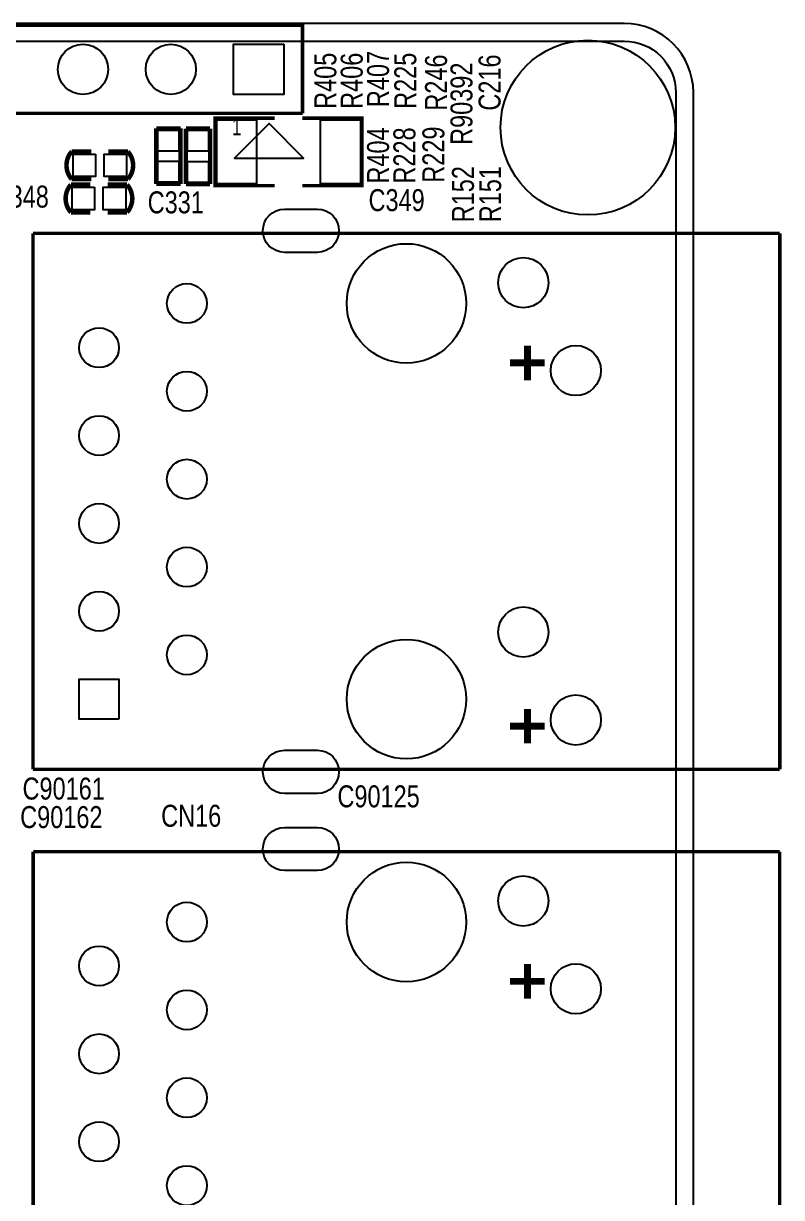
# Model space of a CAD drawing. Extents: x -9 to 138, y -41 to 19.
# Drawn here: x 27.15 to 49.08, y -14.58 to 19.36 of the extents above; entities that cross this region are included whole.
import ezdxf

# ---------------------------------------------------------------- set-up
doc = ezdxf.new("R2010")
doc.units = 0
doc.header["$MEASUREMENT"] = 0
for name, color, linetype in [('BG_OUTLINE', 3, 'CONTINUOUS'), ('PG_SILKSCREEN_TOP', 6, 'CONTINUOUS'), ('PIN_SOLDERMASK_TOP', 7, 'CONTINUOUS'), ('RD_SILKSCREEN_TOP', 8, 'CONTINUOUS'), ('RKI_ALL', 9, 'CONTINUOUS')]:
    doc.layers.add(name, color=color, linetype=linetype)

msp = doc.modelspace()

# ---------------------------------------------------------------- linework, layer by layer
at = {"layer": 'BG_OUTLINE', "color": 1}
msp.add_lwpolyline([(46.53, 17.36, 0.414212), (44.53, 19.359), (-7.07, 19.359, 0.414214), (-9.07, 17.36), (-9.07, 1.61), (-9.07, -35.64, 0.414214), (-7.07, -37.64), (44.53, -37.64, 0.414214), (46.53, -35.64), (46.53, -23.64)], format="xyb", close=True, dxfattribs=at)
at = {"layer": 'PG_SILKSCREEN_TOP', "color": 1}
for points, const_width in [([(2.205, 19.304), (35.225, 19.304), (35.225, 16.764)], 0.1), ([(35.225, 16.764), (2.205, 16.764), (2.205, 19.304)], 0.1), ([(34.423, 14.671), (32.698, 14.671), (32.698, 16.621), (34.423, 16.621)], 0.1), ([(35.223, 16.621), (36.948, 16.621), (36.948, 14.671), (35.223, 14.671)], 0.1), ([(30.996, 16.325), (31.696, 16.325)], 0.127), ([(30.996, 14.724), (30.996, 16.325)], 0.127), ([(31.696, 16.325), (31.696, 14.724)], 0.127), ([(31.85, 16.32), (32.55, 16.32)], 0.127), ([(31.85, 14.719), (31.85, 16.32)], 0.127), ([(32.55, 16.32), (32.55, 14.719)], 0.127), ([(28.549, 15.659), (29.112, 15.659)], 0.13), ([(30.174, 15.659), (29.612, 15.659)], 0.13), ([(28.524, 14.7), (29.087, 14.7)], 0.13), ([(30.15, 14.7), (29.587, 14.7)], 0.13), ([(31.696, 14.724), (30.996, 14.724)], 0.127), ([(32.55, 14.719), (31.85, 14.719)], 0.127), ([(27.43, 13.297), (27.43, -2.202)], 0.0991), ([(49.03, 13.297), (27.43, 13.297)], 0.0991), ([(49.03, -2.202), (49.03, 13.297)], 0.0991), ([(41.73, 9.048), (41.73, 10.049)], 0.201), ([(41.23, 9.548), (42.231, 9.548)], 0.201), ([(41.73, -1.452), (41.73, -0.452)], 0.201), ([(41.23, -0.952), (42.231, -0.952)], 0.201), ([(27.43, -2.202), (49.03, -2.202)], 0.0991), ([(27.435, -4.581), (27.435, -20.075)], 0.1), ([(49.025, -4.581), (27.435, -4.581)], 0.1), ([(49.025, -20.075), (49.025, -4.581)], 0.1), ([(41.73, -8.828), (41.73, -7.828)], 0.2), ([(41.23, -8.328), (42.23, -8.328)], 0.2)]:
    msp.add_lwpolyline(points, dxfattribs=dict(at, const_width=const_width))
msp.add_lwpolyline([(34.256, 16.468), (33.256, 15.468), (35.256, 15.468)], close=True, dxfattribs=at)
at = {"layer": 'PG_SILKSCREEN_TOP', "color": 1, "const_width": 0.13}
for points in [[(29.112, 14.859), (28.549, 14.859, -0.377946), (28.549, 15.659)], [(29.612, 14.859), (30.174, 14.859, 0.377946), (30.174, 15.659)], [(29.087, 13.9), (28.524, 13.9, -0.377946), (28.524, 14.7)], [(29.587, 13.9), (30.15, 13.9, 0.377946), (30.15, 14.7)]]:
    msp.add_lwpolyline(points, format="xyb", dxfattribs=at)
at = {"layer": 'PIN_SOLDERMASK_TOP', "color": 1}
for points in [[(34.68, 18.759), (34.68, 17.309), (33.23, 17.309), (33.23, 18.759)], [(33.898, 16.571), (33.898, 14.721), (32.748, 14.721), (32.748, 16.571)], [(36.898, 16.571), (36.898, 14.721), (35.748, 14.721), (35.748, 16.571)], [(31.041, 16.279), (31.651, 16.279), (31.651, 15.67), (31.041, 15.67)], [(31.895, 16.274), (32.504, 16.274), (32.504, 15.665), (31.895, 15.665)], [(29.237, 15.584), (29.237, 14.934), (28.587, 14.934), (28.587, 15.584)], [(30.137, 15.584), (30.137, 14.934), (29.487, 14.934), (29.487, 15.584)], [(31.041, 15.379), (31.651, 15.379), (31.651, 14.77), (31.041, 14.77)], [(31.895, 15.374), (32.504, 15.374), (32.504, 14.765), (31.895, 14.765)], [(29.212, 14.625), (29.212, 13.975), (28.562, 13.975), (28.562, 14.625)], [(30.112, 14.625), (30.112, 13.975), (29.462, 13.975), (29.462, 14.625)], [(29.915, -0.747), (28.765, -0.747), (28.765, 0.403), (29.915, 0.403)]]:
    msp.add_lwpolyline(points, close=True, dxfattribs=at)
for points in [[(34.705, 13.994), (35.655, 13.994, -1), (35.655, 12.744), (34.705, 12.744, -1)], [(34.705, -1.648), (35.655, -1.648, -1), (35.655, -2.898), (34.705, -2.898, -1)], [(34.705, -3.878), (35.655, -3.878, -1), (35.655, -5.128), (34.705, -5.128, -1)]]:
    msp.add_lwpolyline(points, format="xyb", close=True, dxfattribs=at)
for centre, radius in [((28.875, 18.034), 0.725), ((31.415, 18.034), 0.725), ((43.478, 16.35), 2.525), ((38.23, 11.268), 1.727), ((41.611, 11.867), 0.725), ((31.88, 11.268), 0.575), ((29.34, 9.988), 0.575), ((43.13, 9.327), 0.725), ((31.88, 8.728), 0.575), ((29.34, 7.448), 0.575), ((31.88, 6.188), 0.575), ((29.34, 4.908), 0.575), ((31.88, 3.648), 0.575), ((29.34, 2.368), 0.575), ((41.611, 1.768), 0.725), ((31.88, 1.108), 0.575), ((38.23, -0.172), 1.727), ((43.13, -0.772), 0.725), ((38.23, -6.613), 1.727), ((41.61, -6.003), 0.725), ((31.88, -6.613), 0.575), ((29.34, -7.883), 0.575), ((43.13, -8.543), 0.725), ((31.88, -9.153), 0.575), ((29.34, -10.423), 0.575), ((31.88, -11.693), 0.575), ((29.34, -12.963), 0.575), ((31.88, -14.233), 0.575)]:
    msp.add_circle(centre, radius, dxfattribs=at)
at = {"layer": 'RKI_ALL', "color": 1}
msp.add_lwpolyline([(46.022, -35.64, -0.414214), (44.53, -37.132), (-7.07, -37.132, -0.414214), (-8.562, -35.64), (-8.562, 17.36, -0.414214), (-7.07, 18.851), (44.53, 18.851, -0.414212), (46.022, 17.36)], format="xyb", close=True, dxfattribs=at)

# ---------------------------------------------------------------- texts
at = {"layer": 'PG_SILKSCREEN_TOP', "color": 1, "width": 0.7}
msp.add_text('1', height=0.508, dxfattribs=at).set_placement((33.191, 16.129))
at = {"layer": 'RD_SILKSCREEN_TOP', "color": 1, "width": 0.8}
for s, p in [('R405', (36.203, 16.891)), ('R406', (36.965, 16.891)), ('R407', (37.727, 16.942)), ('R225', (38.515, 16.891)), ('R246', (39.404, 16.84)), ('C216', (40.953, 16.84)), ('R90392', (40.14, 15.85)), ('R404', (37.727, 14.732)), ('R228', (38.489, 14.732)), ('R229', (39.328, 14.757)), ('R152', (40.183, 13.613)), ('R151', (40.97, 13.614))]:
    msp.add_text(s, height=0.635, rotation=90, dxfattribs=at).set_placement(p)
for s, p in [('C348', (26.264, 14.038)), ('C331', (30.747, 13.872)), ('C349', (37.135, 13.936)), ('C90161', (27.127, -3.073)), ('C90125', (36.236, -3.297)), ('C90162', (27.059, -3.897)), ('CN16', (31.137, -3.859))]:
    msp.add_text(s, height=0.635, dxfattribs=at).set_placement(p)

doc.saveas('drawing.dxf')
